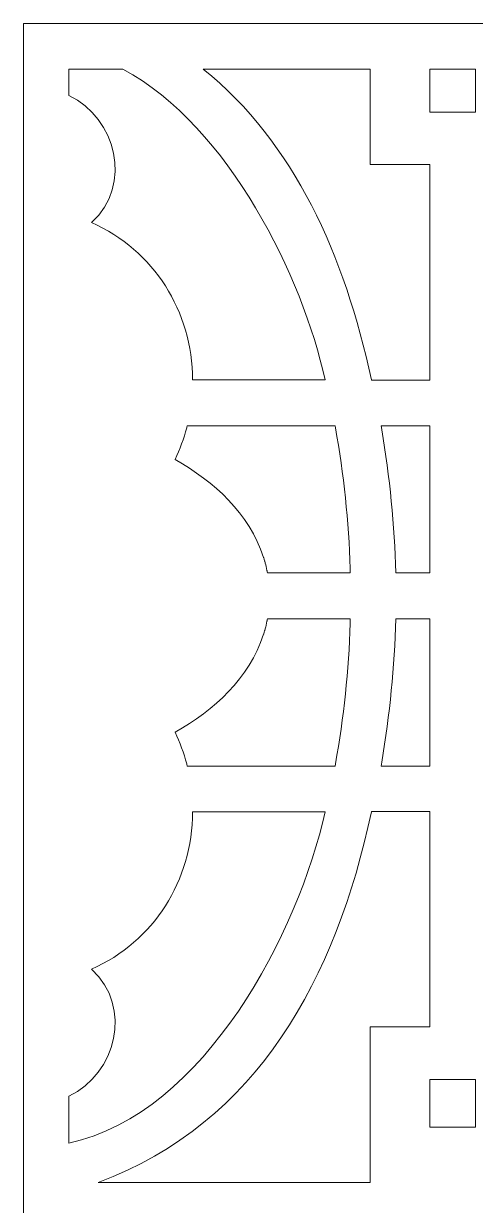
# Model space of a CAD drawing. Header units: centimetres. Extents: x -10 to 9.9, y -5 to 13.4.
# Drawn here: x 0.175 to 1.91, y 8.903 to 13.442 of the extents above; entities that cross this region are included whole.
import ezdxf

# ---------------------------------------------------------------- set-up
doc = ezdxf.new("R2010")
doc.units = ezdxf.units.CM
doc.header["$MEASUREMENT"] = 0
doc.layers.add('layer 1', color=7, linetype='Continuous')

msp = doc.modelspace()

# ---------------------------------------------------------------- linework, layer by layer
at = {"layer": 'layer 1', "color": 242, "lineweight": 9}
for points, knots in [([(0.17453, 13.44236), (0.17453, 13.44236), (0.34885, 13.44236), (0.34885, 13.44236), (0.34885, 13.44236), (0.34885, 13.44236), (9.75098, 13.44236), (9.75098, 13.44236), (9.75098, 13.44236), (9.75098, 13.44236), (9.9253, 13.44236), (9.9253, 13.44236), (9.9253, 13.44236), (9.9253, 13.44236), (9.9253, 13.26803), (9.9253, 13.26803), (9.9253, 13.26803), (9.9253, 13.26803), (9.9253, -4.82596), (9.9253, -4.82596), (9.9253, -4.82596), (9.9253, -4.82596), (9.9253, -5.00029), (9.9253, -5.00029), (9.9253, -5.00029), (9.9253, -5.00029), (9.75098, -5.00029), (9.75098, -5.00029), (9.75098, -5.00029), (9.75098, -5.00029), (0.34885, -5.00029), (0.34885, -5.00029), (0.34885, -5.00029), (0.34885, -5.00029), (0.17453, -5.00029), (0.17453, -5.00029), (0.17453, -5.00029), (0.17453, -5.00029), (0.17453, -4.82596), (0.17453, -4.82596), (0.17453, -4.82596), (0.17453, -4.82596), (0.17453, 13.26803), (0.17453, 13.26803), (0.17453, 13.26803), (0.17453, 13.26803), (0.17453, 13.44236), (0.17453, 13.44236)], [0, 0, 0, 0, 0.0769231, 0.0769231, 0.0769231, 0.0769231, 0.1538462, 0.1538462, 0.1538462, 0.1538462, 0.2307692, 0.2307692, 0.2307692, 0.2307692, 0.3076923, 0.3076923, 0.3076923, 0.3076923, 0.3846154, 0.3846154, 0.3846154, 0.3846154, 0.4615385, 0.4615385, 0.4615385, 0.4615385, 0.5384615, 0.5384615, 0.5384615, 0.5384615, 0.6153846, 0.6153846, 0.6153846, 0.6153846, 0.6923077, 0.6923077, 0.6923077, 0.6923077, 0.7692308, 0.7692308, 0.7692308, 0.7692308, 0.8461538, 0.8461538, 0.8461538, 0.8461538, 1, 1, 1, 1]), ([(0.34885, 13.26803), (0.34885, 13.26803), (0.34885, 13.16611), (0.34885, 13.16611), (0.34885, 13.16611), (0.52979, 13.07845), (0.59609, 12.82557), (0.43544, 12.67842), (0.43544, 12.67842), (0.43544, 12.67842), (0.43547, 12.67841), (0.43547, 12.67841), (0.43547, 12.67841), (0.67545, 12.57189), (0.82223, 12.33791), (0.82399, 12.07398), (0.82399, 12.07398), (0.82399, 12.07398), (1.33292, 12.07398), (1.33292, 12.07398), (1.33292, 12.07398), (1.24609, 12.46698), (0.9668, 13.04476), (0.55598, 13.26803), (0.55598, 13.26803), (0.55598, 13.26803), (0.34885, 13.26803), (0.34885, 13.26803)], [0, 0, 0, 0, 0.125, 0.125, 0.125, 0.125, 0.25, 0.25, 0.25, 0.25, 0.375, 0.375, 0.375, 0.375, 0.5, 0.5, 0.5, 0.5, 0.625, 0.625, 0.625, 0.625, 0.75, 0.75, 0.75, 0.75, 1, 1, 1, 1]), ([(1.5062, 13.26803), (1.5062, 13.26803), (0.86494, 13.26803), (0.86494, 13.26803), (0.86494, 13.26803), (1.2152, 12.9848), (1.40782, 12.55309), (1.51078, 12.07398), (1.51078, 12.07398), (1.51078, 12.07398), (1.51092, 12.07345), (1.51092, 12.07345), (1.51092, 12.07345), (1.51092, 12.07345), (1.51094, 12.07345), (1.51094, 12.07345), (1.51094, 12.07345), (1.51094, 12.07345), (1.51103, 12.07293), (1.51103, 12.07293), (1.51103, 12.07293), (1.51103, 12.07293), (1.51104, 12.07293), (1.51104, 12.07293), (1.51104, 12.07293), (1.51104, 12.07293), (1.51119, 12.07241), (1.51119, 12.07241), (1.51119, 12.07241), (1.51119, 12.07241), (1.5112, 12.07241), (1.5112, 12.07241), (1.5112, 12.07241), (1.5112, 12.07241), (1.73542, 12.07241), (1.73542, 12.07241), (1.73542, 12.07241), (1.73542, 12.07241), (1.73542, 12.90118), (1.73542, 12.90118), (1.73542, 12.90118), (1.73542, 12.90118), (1.51546, 12.90118), (1.51546, 12.90118), (1.51546, 12.90118), (1.51546, 12.90118), (1.5062, 12.90118), (1.5062, 12.90118), (1.5062, 12.90118), (1.5062, 12.90118), (1.5062, 13.26803), (1.5062, 13.26803)], [0, 0, 0, 0, 0.0714286, 0.0714286, 0.0714286, 0.0714286, 0.1428571, 0.1428571, 0.1428571, 0.1428571, 0.2142857, 0.2142857, 0.2142857, 0.2142857, 0.2857143, 0.2857143, 0.2857143, 0.2857143, 0.3571429, 0.3571429, 0.3571429, 0.3571429, 0.4285714, 0.4285714, 0.4285714, 0.4285714, 0.5, 0.5, 0.5, 0.5, 0.5714286, 0.5714286, 0.5714286, 0.5714286, 0.6428571, 0.6428571, 0.6428571, 0.6428571, 0.7142857, 0.7142857, 0.7142857, 0.7142857, 0.7857143, 0.7857143, 0.7857143, 0.7857143, 0.8571429, 0.8571429, 0.8571429, 0.8571429, 1, 1, 1, 1]), ([(1.91012, 13.26803), (1.91012, 13.26803), (1.73554, 13.26803), (1.73554, 13.26803), (1.73554, 13.26803), (1.73554, 13.26803), (1.73554, 13.10179), (1.73554, 13.10179), (1.73554, 13.10179), (1.73554, 13.10179), (1.91012, 13.10179), (1.91012, 13.10179), (1.91012, 13.10179), (1.91012, 13.10179), (1.91012, 13.26803), (1.91012, 13.26803)], [0, 0, 0, 0, 0.2, 0.2, 0.2, 0.2, 0.4, 0.4, 0.4, 0.4, 0.6, 0.6, 0.6, 0.6, 1, 1, 1, 1]), ([(0.75628, 11.76832), (0.90692, 11.68189), (1.04109, 11.5627), (1.09631, 11.39191), (1.09631, 11.39191), (1.09631, 11.39191), (1.09632, 11.39191), (1.09632, 11.39191), (1.09632, 11.39191), (1.09632, 11.39191), (1.09695, 11.38997), (1.09695, 11.38997), (1.09695, 11.38997), (1.09695, 11.38997), (1.09697, 11.38997), (1.09697, 11.38997), (1.09697, 11.38997), (1.09697, 11.38997), (1.09844, 11.38511), (1.09844, 11.38511), (1.09844, 11.38511), (1.09844, 11.38511), (1.09846, 11.38511), (1.09846, 11.38511), (1.09846, 11.38511), (1.09846, 11.38511), (1.09871, 11.38419), (1.09871, 11.38419), (1.09871, 11.38419), (1.09871, 11.38419), (1.09873, 11.38419), (1.09873, 11.38419), (1.09873, 11.38419), (1.09873, 11.38419), (1.09875, 11.38409), (1.09875, 11.38409), (1.09875, 11.38409), (1.09875, 11.38409), (1.09877, 11.38409), (1.09877, 11.38409), (1.09877, 11.38409), (1.09877, 11.38409), (1.10043, 11.3783), (1.10043, 11.3783), (1.10043, 11.3783), (1.10043, 11.3783), (1.10047, 11.3783), (1.10047, 11.3783), (1.10047, 11.3783), (1.10047, 11.3783), (1.10069, 11.37745), (1.10069, 11.37745), (1.10069, 11.37745), (1.10069, 11.37745), (1.10071, 11.37745), (1.10071, 11.37745), (1.10071, 11.37745), (1.10071, 11.37745), (1.10248, 11.37103), (1.10248, 11.37103), (1.10248, 11.37103), (1.10248, 11.37103), (1.1025, 11.37103), (1.1025, 11.37103), (1.1025, 11.37103), (1.1025, 11.37103), (1.10266, 11.37027), (1.10266, 11.37027), (1.10266, 11.37027), (1.10266, 11.37027), (1.10268, 11.37027), (1.10268, 11.37027), (1.10268, 11.37027), (1.10268, 11.37027), (1.1046, 11.36299), (1.1046, 11.36299), (1.1046, 11.36299), (1.1046, 11.36299), (1.10461, 11.36299), (1.10461, 11.36299), (1.10461, 11.36299), (1.10461, 11.36299), (1.10462, 11.36284), (1.10462, 11.36284), (1.10462, 11.36284), (1.10462, 11.36284), (1.10464, 11.36284), (1.10464, 11.36284), (1.10464, 11.36284), (1.10464, 11.36284), (1.1058, 11.35809), (1.1058, 11.35809), (1.1058, 11.35809), (1.1058, 11.35809), (1.10582, 11.35809), (1.10582, 11.35809), (1.10582, 11.35809), (1.10582, 11.35809), (1.10602, 11.35718), (1.10602, 11.35718), (1.10602, 11.35718), (1.10602, 11.35718), (1.10603, 11.35718), (1.10603, 11.35718), (1.10603, 11.35718), (1.10603, 11.35718), (1.10794, 11.34892), (1.10794, 11.34892), (1.10794, 11.34892), (1.10794, 11.34892), (1.10796, 11.34892), (1.10796, 11.34892), (1.10796, 11.34892), (1.10796, 11.34892), (1.10815, 11.34803), (1.10815, 11.34803), (1.10815, 11.34803), (1.10815, 11.34803), (1.10817, 11.34803), (1.10817, 11.34803), (1.10817, 11.34803), (1.10817, 11.34803), (1.1093, 11.34256), (1.1093, 11.34256), (1.1093, 11.34256), (1.1093, 11.34256), (1.10932, 11.34256), (1.10932, 11.34256), (1.10932, 11.34256), (1.10932, 11.34256), (1.10946, 11.34169), (1.10946, 11.34169), (1.10946, 11.34169), (1.10946, 11.34169), (1.10948, 11.34169), (1.10948, 11.34169), (1.10948, 11.34169), (1.10948, 11.34169), (1.10969, 11.34062), (1.10969, 11.34062), (1.10969, 11.34062), (1.10969, 11.34062), (1.10971, 11.34062), (1.10971, 11.34062), (1.10971, 11.34062), (1.10971, 11.34062), (1.11075, 11.33526), (1.11075, 11.33526), (1.11075, 11.33526), (1.11075, 11.33526), (1.11077, 11.33526), (1.11077, 11.33526), (1.11077, 11.33526), (1.11077, 11.33526), (1.11136, 11.33227), (1.11136, 11.33227), (1.11136, 11.33227), (1.11136, 11.33227), (1.11138, 11.33227), (1.11138, 11.33227), (1.11138, 11.33227), (1.11138, 11.33227), (1.11139, 11.33227), (1.11139, 11.33227), (1.11139, 11.33227), (1.11139, 11.33227), (1.42961, 11.33227), (1.42961, 11.33227), (1.42961, 11.33227), (1.42961, 11.33227), (1.42943, 11.33988), (1.42943, 11.33988), (1.42943, 11.33988), (1.42943, 11.33988), (1.42942, 11.33988), (1.42942, 11.33988), (1.42942, 11.33988), (1.42942, 11.33988), (1.42938, 11.33988), (1.42938, 11.33988), (1.42938, 11.33988), (1.42938, 11.33988), (1.42938, 11.3399), (1.42938, 11.3399), (1.42938, 11.3399), (1.42938, 11.3399), (1.42919, 11.34912), (1.42919, 11.34912), (1.42919, 11.34912), (1.42919, 11.34912), (1.42916, 11.34912), (1.42916, 11.34912), (1.42916, 11.34912), (1.42916, 11.34912), (1.42914, 11.34912), (1.42914, 11.34912), (1.42914, 11.34912), (1.42914, 11.34912), (1.42914, 11.34915), (1.42914, 11.34915), (1.42914, 11.34915), (1.424, 11.5307), (1.40423, 11.71188), (1.37267, 11.88961), (1.37267, 11.88961), (1.37267, 11.88961), (1.37265, 11.88961), (1.37265, 11.88961), (1.37265, 11.88961), (1.37265, 11.88961), (1.37264, 11.88961), (1.37264, 11.88961), (1.37264, 11.88961), (1.37264, 11.88961), (1.3726, 11.88961), (1.3726, 11.88961), (1.3726, 11.88961), (1.3726, 11.88961), (1.37113, 11.89808), (1.37113, 11.89808), (1.37113, 11.89808), (1.37113, 11.89808), (1.37111, 11.89808), (1.37111, 11.89808), (1.37111, 11.89808), (1.37111, 11.89808), (1.3711, 11.89808), (1.3711, 11.89808), (1.3711, 11.89808), (1.3711, 11.89808), (1.37109, 11.89808), (1.37109, 11.89808), (1.37109, 11.89808), (1.37109, 11.89808), (0.8032, 11.89808), (0.8032, 11.89808), (0.8032, 11.89808), (0.8032, 11.89808), (0.80319, 11.89808), (0.80319, 11.89808), (0.80319, 11.89808), (0.80319, 11.89808), (0.80262, 11.89594), (0.80262, 11.89594), (0.80262, 11.89594), (0.80262, 11.89594), (0.8026, 11.89594), (0.8026, 11.89594), (0.8026, 11.89594), (0.8026, 11.89594), (0.8021, 11.8938), (0.8021, 11.8938), (0.8021, 11.8938), (0.8021, 11.8938), (0.80208, 11.8938), (0.80208, 11.8938), (0.80208, 11.8938), (0.80208, 11.8938), (0.80152, 11.89167), (0.80152, 11.89167), (0.80152, 11.89167), (0.80152, 11.89167), (0.80151, 11.89167), (0.80151, 11.89167), (0.80151, 11.89167), (0.80151, 11.89167), (0.801, 11.88958), (0.801, 11.88958), (0.801, 11.88958), (0.801, 11.88958), (0.80099, 11.88958), (0.80099, 11.88958), (0.80099, 11.88958), (0.79017, 11.84802), (0.77492, 11.80713), (0.75628, 11.76832)], [0, 0, 0, 0, 0.0142857, 0.0142857, 0.0142857, 0.0142857, 0.0285714, 0.0285714, 0.0285714, 0.0285714, 0.0428571, 0.0428571, 0.0428571, 0.0428571, 0.0571429, 0.0571429, 0.0571429, 0.0571429, 0.0714286, 0.0714286, 0.0714286, 0.0714286, 0.0857143, 0.0857143, 0.0857143, 0.0857143, 0.1, 0.1, 0.1, 0.1, 0.1142857, 0.1142857, 0.1142857, 0.1142857, 0.1285714, 0.1285714, 0.1285714, 0.1285714, 0.1428571, 0.1428571, 0.1428571, 0.1428571, 0.1571429, 0.1571429, 0.1571429, 0.1571429, 0.1714286, 0.1714286, 0.1714286, 0.1714286, 0.1857143, 0.1857143, 0.1857143, 0.1857143, 0.2, 0.2, 0.2, 0.2, 0.2142857, 0.2142857, 0.2142857, 0.2142857, 0.2285714, 0.2285714, 0.2285714, 0.2285714, 0.2428571, 0.2428571, 0.2428571, 0.2428571, 0.2571429, 0.2571429, 0.2571429, 0.2571429, 0.2714286, 0.2714286, 0.2714286, 0.2714286, 0.2857143, 0.2857143, 0.2857143, 0.2857143, 0.3, 0.3, 0.3, 0.3, 0.3142857, 0.3142857, 0.3142857, 0.3142857, 0.3285714, 0.3285714, 0.3285714, 0.3285714, 0.3428571, 0.3428571, 0.3428571, 0.3428571, 0.3571429, 0.3571429, 0.3571429, 0.3571429, 0.3714286, 0.3714286, 0.3714286, 0.3714286, 0.3857143, 0.3857143, 0.3857143, 0.3857143, 0.4, 0.4, 0.4, 0.4, 0.4142857, 0.4142857, 0.4142857, 0.4142857, 0.4285714, 0.4285714, 0.4285714, 0.4285714, 0.4428571, 0.4428571, 0.4428571, 0.4428571, 0.4571429, 0.4571429, 0.4571429, 0.4571429, 0.4714286, 0.4714286, 0.4714286, 0.4714286, 0.4857143, 0.4857143, 0.4857143, 0.4857143, 0.5, 0.5, 0.5, 0.5, 0.5142857, 0.5142857, 0.5142857, 0.5142857, 0.5285714, 0.5285714, 0.5285714, 0.5285714, 0.5428571, 0.5428571, 0.5428571, 0.5428571, 0.5571429, 0.5571429, 0.5571429, 0.5571429, 0.5714286, 0.5714286, 0.5714286, 0.5714286, 0.5857143, 0.5857143, 0.5857143, 0.5857143, 0.6, 0.6, 0.6, 0.6, 0.6142857, 0.6142857, 0.6142857, 0.6142857, 0.6285714, 0.6285714, 0.6285714, 0.6285714, 0.6428571, 0.6428571, 0.6428571, 0.6428571, 0.6571429, 0.6571429, 0.6571429, 0.6571429, 0.6714286, 0.6714286, 0.6714286, 0.6714286, 0.6857143, 0.6857143, 0.6857143, 0.6857143, 0.7, 0.7, 0.7, 0.7, 0.7142857, 0.7142857, 0.7142857, 0.7142857, 0.7285714, 0.7285714, 0.7285714, 0.7285714, 0.7428571, 0.7428571, 0.7428571, 0.7428571, 0.7571429, 0.7571429, 0.7571429, 0.7571429, 0.7714286, 0.7714286, 0.7714286, 0.7714286, 0.7857143, 0.7857143, 0.7857143, 0.7857143, 0.8, 0.8, 0.8, 0.8, 0.8142857, 0.8142857, 0.8142857, 0.8142857, 0.8285714, 0.8285714, 0.8285714, 0.8285714, 0.8428571, 0.8428571, 0.8428571, 0.8428571, 0.8571429, 0.8571429, 0.8571429, 0.8571429, 0.8714286, 0.8714286, 0.8714286, 0.8714286, 0.8857143, 0.8857143, 0.8857143, 0.8857143, 0.9, 0.9, 0.9, 0.9, 0.9142857, 0.9142857, 0.9142857, 0.9142857, 0.9285714, 0.9285714, 0.9285714, 0.9285714, 0.9428571, 0.9428571, 0.9428571, 0.9428571, 0.9571429, 0.9571429, 0.9571429, 0.9571429, 0.9714286, 0.9714286, 0.9714286, 0.9714286, 1, 1, 1, 1]), ([(1.60448, 11.33227), (1.60448, 11.33227), (1.6045, 11.33227), (1.6045, 11.33227), (1.6045, 11.33227), (1.6045, 11.33227), (1.73542, 11.33227), (1.73542, 11.33227), (1.73542, 11.33227), (1.73542, 11.33227), (1.73542, 11.3479), (1.73542, 11.3479), (1.73542, 11.3479), (1.73542, 11.3479), (1.73542, 11.3738), (1.73542, 11.3738), (1.73542, 11.3738), (1.73542, 11.3738), (1.73542, 11.39968), (1.73542, 11.39968), (1.73542, 11.39968), (1.73542, 11.39968), (1.73542, 11.42558), (1.73542, 11.42558), (1.73542, 11.42558), (1.73542, 11.42558), (1.73542, 11.45146), (1.73542, 11.45146), (1.73542, 11.45146), (1.73542, 11.45146), (1.73542, 11.47736), (1.73542, 11.47736), (1.73542, 11.47736), (1.73542, 11.47736), (1.73542, 11.50323), (1.73542, 11.50323), (1.73542, 11.50323), (1.73542, 11.50323), (1.73542, 11.52912), (1.73542, 11.52912), (1.73542, 11.52912), (1.73542, 11.52912), (1.73542, 11.55501), (1.73542, 11.55501), (1.73542, 11.55501), (1.73542, 11.55501), (1.73542, 11.5809), (1.73542, 11.5809), (1.73542, 11.5809), (1.73542, 11.5809), (1.73542, 11.60679), (1.73542, 11.60679), (1.73542, 11.60679), (1.73542, 11.60679), (1.73542, 11.63267), (1.73542, 11.63267), (1.73542, 11.63267), (1.73542, 11.63267), (1.73542, 11.65856), (1.73542, 11.65856), (1.73542, 11.65856), (1.73542, 11.65856), (1.73542, 11.68445), (1.73542, 11.68445), (1.73542, 11.68445), (1.73542, 11.68445), (1.73542, 11.71032), (1.73542, 11.71032), (1.73542, 11.71032), (1.73542, 11.71032), (1.73542, 11.73623), (1.73542, 11.73623), (1.73542, 11.73623), (1.73542, 11.73623), (1.73542, 11.7621), (1.73542, 11.7621), (1.73542, 11.7621), (1.73542, 11.7621), (1.73542, 11.788), (1.73542, 11.788), (1.73542, 11.788), (1.73542, 11.788), (1.73542, 11.81388), (1.73542, 11.81388), (1.73542, 11.81388), (1.73542, 11.81388), (1.73542, 11.83976), (1.73542, 11.83976), (1.73542, 11.83976), (1.73542, 11.83976), (1.73542, 11.86566), (1.73542, 11.86566), (1.73542, 11.86566), (1.73542, 11.86566), (1.73542, 11.89154), (1.73542, 11.89154), (1.73542, 11.89154), (1.73542, 11.89154), (1.73542, 11.89808), (1.73542, 11.89808), (1.73542, 11.89808), (1.73542, 11.89808), (1.54793, 11.89808), (1.54793, 11.89808), (1.54793, 11.89808), (1.54793, 11.89808), (1.5491, 11.89118), (1.5491, 11.89118), (1.5491, 11.89118), (1.5491, 11.89118), (1.54912, 11.89118), (1.54912, 11.89118), (1.54912, 11.89118), (1.54912, 11.89118), (1.54914, 11.89118), (1.54914, 11.89118), (1.54914, 11.89118), (1.54914, 11.89118), (1.54915, 11.89118), (1.54915, 11.89118), (1.54915, 11.89118), (1.54915, 11.89118), (1.55061, 11.88268), (1.55061, 11.88268), (1.55061, 11.88268), (1.55061, 11.88268), (1.55063, 11.88268), (1.55063, 11.88268), (1.55063, 11.88268), (1.55063, 11.88268), (1.55064, 11.88268), (1.55064, 11.88268), (1.55064, 11.88268), (1.55064, 11.88268), (1.55068, 11.88268), (1.55068, 11.88268), (1.55068, 11.88268), (1.58085, 11.70083), (1.59994, 11.51644), (1.60448, 11.33227)], [0, 0, 0, 0, 0.0277778, 0.0277778, 0.0277778, 0.0277778, 0.0555556, 0.0555556, 0.0555556, 0.0555556, 0.0833333, 0.0833333, 0.0833333, 0.0833333, 0.1111111, 0.1111111, 0.1111111, 0.1111111, 0.1388889, 0.1388889, 0.1388889, 0.1388889, 0.1666667, 0.1666667, 0.1666667, 0.1666667, 0.1944444, 0.1944444, 0.1944444, 0.1944444, 0.2222222, 0.2222222, 0.2222222, 0.2222222, 0.25, 0.25, 0.25, 0.25, 0.2777778, 0.2777778, 0.2777778, 0.2777778, 0.3055556, 0.3055556, 0.3055556, 0.3055556, 0.3333333, 0.3333333, 0.3333333, 0.3333333, 0.3611111, 0.3611111, 0.3611111, 0.3611111, 0.3888889, 0.3888889, 0.3888889, 0.3888889, 0.4166667, 0.4166667, 0.4166667, 0.4166667, 0.4444444, 0.4444444, 0.4444444, 0.4444444, 0.4722222, 0.4722222, 0.4722222, 0.4722222, 0.5, 0.5, 0.5, 0.5, 0.5277778, 0.5277778, 0.5277778, 0.5277778, 0.5555556, 0.5555556, 0.5555556, 0.5555556, 0.5833333, 0.5833333, 0.5833333, 0.5833333, 0.6111111, 0.6111111, 0.6111111, 0.6111111, 0.6388889, 0.6388889, 0.6388889, 0.6388889, 0.6666667, 0.6666667, 0.6666667, 0.6666667, 0.6944444, 0.6944444, 0.6944444, 0.6944444, 0.7222222, 0.7222222, 0.7222222, 0.7222222, 0.75, 0.75, 0.75, 0.75, 0.7777778, 0.7777778, 0.7777778, 0.7777778, 0.8055556, 0.8055556, 0.8055556, 0.8055556, 0.8333333, 0.8333333, 0.8333333, 0.8333333, 0.8611111, 0.8611111, 0.8611111, 0.8611111, 0.8888889, 0.8888889, 0.8888889, 0.8888889, 0.9166667, 0.9166667, 0.9166667, 0.9166667, 0.9444444, 0.9444444, 0.9444444, 0.9444444, 1, 1, 1, 1]), ([(0.75628, 10.7203), (0.90692, 10.80673), (1.04109, 10.92592), (1.09631, 11.09671), (1.09631, 11.09671), (1.09631, 11.09671), (1.09632, 11.09671), (1.09632, 11.09671), (1.09632, 11.09671), (1.09632, 11.09671), (1.09695, 11.09865), (1.09695, 11.09865), (1.09695, 11.09865), (1.09695, 11.09865), (1.09697, 11.09865), (1.09697, 11.09865), (1.09697, 11.09865), (1.09697, 11.09865), (1.09844, 11.1035), (1.09844, 11.1035), (1.09844, 11.1035), (1.09844, 11.1035), (1.09846, 11.1035), (1.09846, 11.1035), (1.09846, 11.1035), (1.09846, 11.1035), (1.09871, 11.10443), (1.09871, 11.10443), (1.09871, 11.10443), (1.09871, 11.10443), (1.09873, 11.10443), (1.09873, 11.10443), (1.09873, 11.10443), (1.09873, 11.10443), (1.09875, 11.10452), (1.09875, 11.10452), (1.09875, 11.10452), (1.09875, 11.10452), (1.09877, 11.10452), (1.09877, 11.10452), (1.09877, 11.10452), (1.09877, 11.10452), (1.10043, 11.11031), (1.10043, 11.11031), (1.10043, 11.11031), (1.10043, 11.11031), (1.10047, 11.11031), (1.10047, 11.11031), (1.10047, 11.11031), (1.10047, 11.11031), (1.10069, 11.11116), (1.10069, 11.11116), (1.10069, 11.11116), (1.10069, 11.11116), (1.10071, 11.11116), (1.10071, 11.11116), (1.10071, 11.11116), (1.10071, 11.11116), (1.10248, 11.11758), (1.10248, 11.11758), (1.10248, 11.11758), (1.10248, 11.11758), (1.1025, 11.11758), (1.1025, 11.11758), (1.1025, 11.11758), (1.1025, 11.11758), (1.10266, 11.11835), (1.10266, 11.11835), (1.10266, 11.11835), (1.10266, 11.11835), (1.10268, 11.11835), (1.10268, 11.11835), (1.10268, 11.11835), (1.10268, 11.11835), (1.1046, 11.12563), (1.1046, 11.12563), (1.1046, 11.12563), (1.1046, 11.12563), (1.10461, 11.12563), (1.10461, 11.12563), (1.10461, 11.12563), (1.10461, 11.12563), (1.10462, 11.12578), (1.10462, 11.12578), (1.10462, 11.12578), (1.10462, 11.12578), (1.10464, 11.12578), (1.10464, 11.12578), (1.10464, 11.12578), (1.10464, 11.12578), (1.1058, 11.13053), (1.1058, 11.13053), (1.1058, 11.13053), (1.1058, 11.13053), (1.10582, 11.13053), (1.10582, 11.13053), (1.10582, 11.13053), (1.10582, 11.13053), (1.10602, 11.13144), (1.10602, 11.13144), (1.10602, 11.13144), (1.10602, 11.13144), (1.10603, 11.13144), (1.10603, 11.13144), (1.10603, 11.13144), (1.10603, 11.13144), (1.10794, 11.1397), (1.10794, 11.1397), (1.10794, 11.1397), (1.10794, 11.1397), (1.10796, 11.1397), (1.10796, 11.1397), (1.10796, 11.1397), (1.10796, 11.1397), (1.10815, 11.14058), (1.10815, 11.14058), (1.10815, 11.14058), (1.10815, 11.14058), (1.10817, 11.14058), (1.10817, 11.14058), (1.10817, 11.14058), (1.10817, 11.14058), (1.1093, 11.14605), (1.1093, 11.14605), (1.1093, 11.14605), (1.1093, 11.14605), (1.10932, 11.14605), (1.10932, 11.14605), (1.10932, 11.14605), (1.10932, 11.14605), (1.10946, 11.14693), (1.10946, 11.14693), (1.10946, 11.14693), (1.10946, 11.14693), (1.10948, 11.14693), (1.10948, 11.14693), (1.10948, 11.14693), (1.10948, 11.14693), (1.10969, 11.148), (1.10969, 11.148), (1.10969, 11.148), (1.10969, 11.148), (1.10971, 11.148), (1.10971, 11.148), (1.10971, 11.148), (1.10971, 11.148), (1.11075, 11.15337), (1.11075, 11.15337), (1.11075, 11.15337), (1.11075, 11.15337), (1.11077, 11.15337), (1.11077, 11.15337), (1.11077, 11.15337), (1.11077, 11.15337), (1.11136, 11.15635), (1.11136, 11.15635), (1.11136, 11.15635), (1.11136, 11.15635), (1.11138, 11.15635), (1.11138, 11.15635), (1.11138, 11.15635), (1.11138, 11.15635), (1.11139, 11.15635), (1.11139, 11.15635), (1.11139, 11.15635), (1.11139, 11.15635), (1.42961, 11.15635), (1.42961, 11.15635), (1.42961, 11.15635), (1.42961, 11.15635), (1.42943, 11.14874), (1.42943, 11.14874), (1.42943, 11.14874), (1.42943, 11.14874), (1.42942, 11.14874), (1.42942, 11.14874), (1.42942, 11.14874), (1.42942, 11.14874), (1.42938, 11.14874), (1.42938, 11.14874), (1.42938, 11.14874), (1.42938, 11.14874), (1.42938, 11.14871), (1.42938, 11.14871), (1.42938, 11.14871), (1.42938, 11.14871), (1.42919, 11.1395), (1.42919, 11.1395), (1.42919, 11.1395), (1.42919, 11.1395), (1.42916, 11.1395), (1.42916, 11.1395), (1.42916, 11.1395), (1.42916, 11.1395), (1.42914, 11.1395), (1.42914, 11.1395), (1.42914, 11.1395), (1.42914, 11.1395), (1.42914, 11.13947), (1.42914, 11.13947), (1.42914, 11.13947), (1.424, 10.95792), (1.40423, 10.77674), (1.37267, 10.599), (1.37267, 10.599), (1.37267, 10.599), (1.37265, 10.599), (1.37265, 10.599), (1.37265, 10.599), (1.37265, 10.599), (1.37264, 10.599), (1.37264, 10.599), (1.37264, 10.599), (1.37264, 10.599), (1.3726, 10.599), (1.3726, 10.599), (1.3726, 10.599), (1.3726, 10.599), (1.37113, 10.59054), (1.37113, 10.59054), (1.37113, 10.59054), (1.37113, 10.59054), (1.37111, 10.59054), (1.37111, 10.59054), (1.37111, 10.59054), (1.37111, 10.59054), (1.3711, 10.59054), (1.3711, 10.59054), (1.3711, 10.59054), (1.3711, 10.59054), (1.37109, 10.59054), (1.37109, 10.59054), (1.37109, 10.59054), (1.37109, 10.59054), (0.8032, 10.59054), (0.8032, 10.59054), (0.8032, 10.59054), (0.8032, 10.59054), (0.80319, 10.59054), (0.80319, 10.59054), (0.80319, 10.59054), (0.80319, 10.59054), (0.80262, 10.59267), (0.80262, 10.59267), (0.80262, 10.59267), (0.80262, 10.59267), (0.8026, 10.59267), (0.8026, 10.59267), (0.8026, 10.59267), (0.8026, 10.59267), (0.8021, 10.59482), (0.8021, 10.59482), (0.8021, 10.59482), (0.8021, 10.59482), (0.80208, 10.59482), (0.80208, 10.59482), (0.80208, 10.59482), (0.80208, 10.59482), (0.80152, 10.59695), (0.80152, 10.59695), (0.80152, 10.59695), (0.80152, 10.59695), (0.80151, 10.59695), (0.80151, 10.59695), (0.80151, 10.59695), (0.80151, 10.59695), (0.801, 10.59904), (0.801, 10.59904), (0.801, 10.59904), (0.801, 10.59904), (0.80099, 10.59904), (0.80099, 10.59904), (0.80099, 10.59904), (0.79017, 10.6406), (0.77492, 10.68149), (0.75628, 10.7203)], [0, 0, 0, 0, 0.0142857, 0.0142857, 0.0142857, 0.0142857, 0.0285714, 0.0285714, 0.0285714, 0.0285714, 0.0428571, 0.0428571, 0.0428571, 0.0428571, 0.0571429, 0.0571429, 0.0571429, 0.0571429, 0.0714286, 0.0714286, 0.0714286, 0.0714286, 0.0857143, 0.0857143, 0.0857143, 0.0857143, 0.1, 0.1, 0.1, 0.1, 0.1142857, 0.1142857, 0.1142857, 0.1142857, 0.1285714, 0.1285714, 0.1285714, 0.1285714, 0.1428571, 0.1428571, 0.1428571, 0.1428571, 0.1571429, 0.1571429, 0.1571429, 0.1571429, 0.1714286, 0.1714286, 0.1714286, 0.1714286, 0.1857143, 0.1857143, 0.1857143, 0.1857143, 0.2, 0.2, 0.2, 0.2, 0.2142857, 0.2142857, 0.2142857, 0.2142857, 0.2285714, 0.2285714, 0.2285714, 0.2285714, 0.2428571, 0.2428571, 0.2428571, 0.2428571, 0.2571429, 0.2571429, 0.2571429, 0.2571429, 0.2714286, 0.2714286, 0.2714286, 0.2714286, 0.2857143, 0.2857143, 0.2857143, 0.2857143, 0.3, 0.3, 0.3, 0.3, 0.3142857, 0.3142857, 0.3142857, 0.3142857, 0.3285714, 0.3285714, 0.3285714, 0.3285714, 0.3428571, 0.3428571, 0.3428571, 0.3428571, 0.3571429, 0.3571429, 0.3571429, 0.3571429, 0.3714286, 0.3714286, 0.3714286, 0.3714286, 0.3857143, 0.3857143, 0.3857143, 0.3857143, 0.4, 0.4, 0.4, 0.4, 0.4142857, 0.4142857, 0.4142857, 0.4142857, 0.4285714, 0.4285714, 0.4285714, 0.4285714, 0.4428571, 0.4428571, 0.4428571, 0.4428571, 0.4571429, 0.4571429, 0.4571429, 0.4571429, 0.4714286, 0.4714286, 0.4714286, 0.4714286, 0.4857143, 0.4857143, 0.4857143, 0.4857143, 0.5, 0.5, 0.5, 0.5, 0.5142857, 0.5142857, 0.5142857, 0.5142857, 0.5285714, 0.5285714, 0.5285714, 0.5285714, 0.5428571, 0.5428571, 0.5428571, 0.5428571, 0.5571429, 0.5571429, 0.5571429, 0.5571429, 0.5714286, 0.5714286, 0.5714286, 0.5714286, 0.5857143, 0.5857143, 0.5857143, 0.5857143, 0.6, 0.6, 0.6, 0.6, 0.6142857, 0.6142857, 0.6142857, 0.6142857, 0.6285714, 0.6285714, 0.6285714, 0.6285714, 0.6428571, 0.6428571, 0.6428571, 0.6428571, 0.6571429, 0.6571429, 0.6571429, 0.6571429, 0.6714286, 0.6714286, 0.6714286, 0.6714286, 0.6857143, 0.6857143, 0.6857143, 0.6857143, 0.7, 0.7, 0.7, 0.7, 0.7142857, 0.7142857, 0.7142857, 0.7142857, 0.7285714, 0.7285714, 0.7285714, 0.7285714, 0.7428571, 0.7428571, 0.7428571, 0.7428571, 0.7571429, 0.7571429, 0.7571429, 0.7571429, 0.7714286, 0.7714286, 0.7714286, 0.7714286, 0.7857143, 0.7857143, 0.7857143, 0.7857143, 0.8, 0.8, 0.8, 0.8, 0.8142857, 0.8142857, 0.8142857, 0.8142857, 0.8285714, 0.8285714, 0.8285714, 0.8285714, 0.8428571, 0.8428571, 0.8428571, 0.8428571, 0.8571429, 0.8571429, 0.8571429, 0.8571429, 0.8714286, 0.8714286, 0.8714286, 0.8714286, 0.8857143, 0.8857143, 0.8857143, 0.8857143, 0.9, 0.9, 0.9, 0.9, 0.9142857, 0.9142857, 0.9142857, 0.9142857, 0.9285714, 0.9285714, 0.9285714, 0.9285714, 0.9428571, 0.9428571, 0.9428571, 0.9428571, 0.9571429, 0.9571429, 0.9571429, 0.9571429, 0.9714286, 0.9714286, 0.9714286, 0.9714286, 1, 1, 1, 1]), ([(1.60448, 11.15635), (1.60448, 11.15635), (1.6045, 11.15635), (1.6045, 11.15635), (1.6045, 11.15635), (1.6045, 11.15635), (1.73542, 11.15635), (1.73542, 11.15635), (1.73542, 11.15635), (1.73542, 11.15635), (1.73542, 11.14076), (1.73542, 11.14076), (1.73542, 11.14076), (1.73542, 11.14076), (1.73542, 11.11487), (1.73542, 11.11487), (1.73542, 11.11487), (1.73542, 11.11487), (1.73542, 11.08898), (1.73542, 11.08898), (1.73542, 11.08898), (1.73542, 11.08898), (1.73542, 11.06311), (1.73542, 11.06311), (1.73542, 11.06311), (1.73542, 11.06311), (1.73542, 11.03721), (1.73542, 11.03721), (1.73542, 11.03721), (1.73542, 11.03721), (1.73542, 11.01133), (1.73542, 11.01133), (1.73542, 11.01133), (1.73542, 11.01133), (1.73542, 10.98543), (1.73542, 10.98543), (1.73542, 10.98543), (1.73542, 10.98543), (1.73542, 10.95955), (1.73542, 10.95955), (1.73542, 10.95955), (1.73542, 10.95955), (1.73542, 10.93365), (1.73542, 10.93365), (1.73542, 10.93365), (1.73542, 10.93365), (1.73542, 10.90778), (1.73542, 10.90778), (1.73542, 10.90778), (1.73542, 10.90778), (1.73542, 10.88189), (1.73542, 10.88189), (1.73542, 10.88189), (1.73542, 10.88189), (1.73542, 10.856), (1.73542, 10.856), (1.73542, 10.856), (1.73542, 10.856), (1.73542, 10.83011), (1.73542, 10.83011), (1.73542, 10.83011), (1.73542, 10.83011), (1.73542, 10.80422), (1.73542, 10.80422), (1.73542, 10.80422), (1.73542, 10.80422), (1.73542, 10.77834), (1.73542, 10.77834), (1.73542, 10.77834), (1.73542, 10.77834), (1.73542, 10.75246), (1.73542, 10.75246), (1.73542, 10.75246), (1.73542, 10.75246), (1.73542, 10.72656), (1.73542, 10.72656), (1.73542, 10.72656), (1.73542, 10.72656), (1.73542, 10.70069), (1.73542, 10.70069), (1.73542, 10.70069), (1.73542, 10.70069), (1.73542, 10.67478), (1.73542, 10.67478), (1.73542, 10.67478), (1.73542, 10.67478), (1.73542, 10.64891), (1.73542, 10.64891), (1.73542, 10.64891), (1.73542, 10.64891), (1.73542, 10.62301), (1.73542, 10.62301), (1.73542, 10.62301), (1.73542, 10.62301), (1.73542, 10.59713), (1.73542, 10.59713), (1.73542, 10.59713), (1.73542, 10.59713), (1.73542, 10.59054), (1.73542, 10.59054), (1.73542, 10.59054), (1.73542, 10.59054), (1.54793, 10.59054), (1.54793, 10.59054), (1.54793, 10.59054), (1.54793, 10.59054), (1.5491, 10.59744), (1.5491, 10.59744), (1.5491, 10.59744), (1.5491, 10.59744), (1.54912, 10.59744), (1.54912, 10.59744), (1.54912, 10.59744), (1.54912, 10.59744), (1.54914, 10.59744), (1.54914, 10.59744), (1.54914, 10.59744), (1.54914, 10.59744), (1.54915, 10.59744), (1.54915, 10.59744), (1.54915, 10.59744), (1.54915, 10.59744), (1.55061, 10.60593), (1.55061, 10.60593), (1.55061, 10.60593), (1.55061, 10.60593), (1.55063, 10.60593), (1.55063, 10.60593), (1.55063, 10.60593), (1.55063, 10.60593), (1.55064, 10.60593), (1.55064, 10.60593), (1.55064, 10.60593), (1.55064, 10.60593), (1.55068, 10.60593), (1.55068, 10.60593), (1.55068, 10.60593), (1.58085, 10.78779), (1.59994, 10.97217), (1.60448, 11.15635)], [0, 0, 0, 0, 0.0277778, 0.0277778, 0.0277778, 0.0277778, 0.0555556, 0.0555556, 0.0555556, 0.0555556, 0.0833333, 0.0833333, 0.0833333, 0.0833333, 0.1111111, 0.1111111, 0.1111111, 0.1111111, 0.1388889, 0.1388889, 0.1388889, 0.1388889, 0.1666667, 0.1666667, 0.1666667, 0.1666667, 0.1944444, 0.1944444, 0.1944444, 0.1944444, 0.2222222, 0.2222222, 0.2222222, 0.2222222, 0.25, 0.25, 0.25, 0.25, 0.2777778, 0.2777778, 0.2777778, 0.2777778, 0.3055556, 0.3055556, 0.3055556, 0.3055556, 0.3333333, 0.3333333, 0.3333333, 0.3333333, 0.3611111, 0.3611111, 0.3611111, 0.3611111, 0.3888889, 0.3888889, 0.3888889, 0.3888889, 0.4166667, 0.4166667, 0.4166667, 0.4166667, 0.4444444, 0.4444444, 0.4444444, 0.4444444, 0.4722222, 0.4722222, 0.4722222, 0.4722222, 0.5, 0.5, 0.5, 0.5, 0.5277778, 0.5277778, 0.5277778, 0.5277778, 0.5555556, 0.5555556, 0.5555556, 0.5555556, 0.5833333, 0.5833333, 0.5833333, 0.5833333, 0.6111111, 0.6111111, 0.6111111, 0.6111111, 0.6388889, 0.6388889, 0.6388889, 0.6388889, 0.6666667, 0.6666667, 0.6666667, 0.6666667, 0.6944444, 0.6944444, 0.6944444, 0.6944444, 0.7222222, 0.7222222, 0.7222222, 0.7222222, 0.75, 0.75, 0.75, 0.75, 0.7777778, 0.7777778, 0.7777778, 0.7777778, 0.8055556, 0.8055556, 0.8055556, 0.8055556, 0.8333333, 0.8333333, 0.8333333, 0.8333333, 0.8611111, 0.8611111, 0.8611111, 0.8611111, 0.8888889, 0.8888889, 0.8888889, 0.8888889, 0.9166667, 0.9166667, 0.9166667, 0.9166667, 0.9444444, 0.9444444, 0.9444444, 0.9444444, 1, 1, 1, 1]), ([(0.34885, 9.32254), (0.34885, 9.32254), (0.34885, 9.14277), (0.34885, 9.14277), (0.34885, 9.14277), (0.87251, 9.25404), (1.23219, 9.95871), (1.33292, 10.41464), (1.33292, 10.41464), (1.33292, 10.41464), (0.82399, 10.41464), (0.82399, 10.41464), (0.82399, 10.41464), (0.82223, 10.1507), (0.67545, 9.91673), (0.43547, 9.81021), (0.43547, 9.81021), (0.43547, 9.81021), (0.43544, 9.8102), (0.43544, 9.8102), (0.43544, 9.8102), (0.59609, 9.66305), (0.52979, 9.41021), (0.34885, 9.32254)], [0, 0, 0, 0, 0.1428571, 0.1428571, 0.1428571, 0.1428571, 0.2857143, 0.2857143, 0.2857143, 0.2857143, 0.4285714, 0.4285714, 0.4285714, 0.4285714, 0.5714286, 0.5714286, 0.5714286, 0.5714286, 0.7142857, 0.7142857, 0.7142857, 0.7142857, 1, 1, 1, 1]), ([(1.73542, 9.58904), (1.73542, 9.58904), (1.73039, 9.58904), (1.73039, 9.58904), (1.73039, 9.58904), (1.73039, 9.58904), (1.72989, 9.58904), (1.72989, 9.58904), (1.72989, 9.58904), (1.72989, 9.58904), (1.72065, 9.58904), (1.72065, 9.58904), (1.72065, 9.58904), (1.72065, 9.58904), (1.72009, 9.58904), (1.72009, 9.58904), (1.72009, 9.58904), (1.72009, 9.58904), (1.71088, 9.58904), (1.71088, 9.58904), (1.71088, 9.58904), (1.71088, 9.58904), (1.71037, 9.58904), (1.71037, 9.58904), (1.71037, 9.58904), (1.71037, 9.58904), (1.70115, 9.58904), (1.70115, 9.58904), (1.70115, 9.58904), (1.70115, 9.58904), (1.70059, 9.58904), (1.70059, 9.58904), (1.70059, 9.58904), (1.70059, 9.58904), (1.69137, 9.58904), (1.69137, 9.58904), (1.69137, 9.58904), (1.69137, 9.58904), (1.69086, 9.58904), (1.69086, 9.58904), (1.69086, 9.58904), (1.69086, 9.58904), (1.68163, 9.58904), (1.68163, 9.58904), (1.68163, 9.58904), (1.68163, 9.58904), (1.68113, 9.58904), (1.68113, 9.58904), (1.68113, 9.58904), (1.68113, 9.58904), (1.6719, 9.58904), (1.6719, 9.58904), (1.6719, 9.58904), (1.6719, 9.58904), (1.6714, 9.58904), (1.6714, 9.58904), (1.6714, 9.58904), (1.6714, 9.58904), (1.66218, 9.58904), (1.66218, 9.58904), (1.66218, 9.58904), (1.66218, 9.58904), (1.66163, 9.58904), (1.66163, 9.58904), (1.66163, 9.58904), (1.66163, 9.58904), (1.6524, 9.58904), (1.6524, 9.58904), (1.6524, 9.58904), (1.6524, 9.58904), (1.6519, 9.58904), (1.6519, 9.58904), (1.6519, 9.58904), (1.6519, 9.58904), (1.64268, 9.58904), (1.64268, 9.58904), (1.64268, 9.58904), (1.64268, 9.58904), (1.64212, 9.58904), (1.64212, 9.58904), (1.64212, 9.58904), (1.64212, 9.58904), (1.6329, 9.58904), (1.6329, 9.58904), (1.6329, 9.58904), (1.6329, 9.58904), (1.6324, 9.58904), (1.6324, 9.58904), (1.6324, 9.58904), (1.6324, 9.58904), (1.62317, 9.58904), (1.62317, 9.58904), (1.62317, 9.58904), (1.62317, 9.58904), (1.6226, 9.58904), (1.6226, 9.58904), (1.6226, 9.58904), (1.6226, 9.58904), (1.6134, 9.58904), (1.6134, 9.58904), (1.6134, 9.58904), (1.6134, 9.58904), (1.61288, 9.58904), (1.61288, 9.58904), (1.61288, 9.58904), (1.61288, 9.58904), (1.60367, 9.58904), (1.60367, 9.58904), (1.60367, 9.58904), (1.60367, 9.58904), (1.60312, 9.58904), (1.60312, 9.58904), (1.60312, 9.58904), (1.60312, 9.58904), (1.59391, 9.58904), (1.59391, 9.58904), (1.59391, 9.58904), (1.59391, 9.58904), (1.59339, 9.58904), (1.59339, 9.58904), (1.59339, 9.58904), (1.59339, 9.58904), (1.58418, 9.58904), (1.58418, 9.58904), (1.58418, 9.58904), (1.58418, 9.58904), (1.58362, 9.58904), (1.58362, 9.58904), (1.58362, 9.58904), (1.58362, 9.58904), (1.57439, 9.58904), (1.57439, 9.58904), (1.57439, 9.58904), (1.57439, 9.58904), (1.57389, 9.58904), (1.57389, 9.58904), (1.57389, 9.58904), (1.57389, 9.58904), (1.56466, 9.58904), (1.56466, 9.58904), (1.56466, 9.58904), (1.56466, 9.58904), (1.56411, 9.58904), (1.56411, 9.58904), (1.56411, 9.58904), (1.56411, 9.58904), (1.55489, 9.58904), (1.55489, 9.58904), (1.55489, 9.58904), (1.55489, 9.58904), (1.55439, 9.58904), (1.55439, 9.58904), (1.55439, 9.58904), (1.55439, 9.58904), (1.54515, 9.58904), (1.54515, 9.58904), (1.54515, 9.58904), (1.54515, 9.58904), (1.54461, 9.58904), (1.54461, 9.58904), (1.54461, 9.58904), (1.54461, 9.58904), (1.53538, 9.58904), (1.53538, 9.58904), (1.53538, 9.58904), (1.53538, 9.58904), (1.53488, 9.58904), (1.53488, 9.58904), (1.53488, 9.58904), (1.53488, 9.58904), (1.52565, 9.58904), (1.52565, 9.58904), (1.52565, 9.58904), (1.52565, 9.58904), (1.52515, 9.58904), (1.52515, 9.58904), (1.52515, 9.58904), (1.52515, 9.58904), (1.51593, 9.58904), (1.51593, 9.58904), (1.51593, 9.58904), (1.51593, 9.58904), (1.51542, 9.58904), (1.51542, 9.58904), (1.51542, 9.58904), (1.51542, 9.58904), (1.5062, 9.58904), (1.5062, 9.58904), (1.5062, 9.58904), (1.5062, 9.58904), (1.5062, 9.58743), (1.5062, 9.58743), (1.5062, 9.58743), (1.5062, 9.58743), (1.5062, 8.99118), (1.5062, 8.99118), (1.5062, 8.99118), (1.5062, 8.99118), (0.46135, 8.99118), (0.46135, 8.99118), (0.46135, 8.99118), (1.07754, 9.22216), (1.37361, 9.77636), (1.51078, 10.41464), (1.51078, 10.41464), (1.51078, 10.41464), (1.51092, 10.41517), (1.51092, 10.41517), (1.51092, 10.41517), (1.51092, 10.41517), (1.51094, 10.41517), (1.51094, 10.41517), (1.51094, 10.41517), (1.51094, 10.41517), (1.51103, 10.41568), (1.51103, 10.41568), (1.51103, 10.41568), (1.51103, 10.41568), (1.51104, 10.41568), (1.51104, 10.41568), (1.51104, 10.41568), (1.51104, 10.41568), (1.51119, 10.4162), (1.51119, 10.4162), (1.51119, 10.4162), (1.51119, 10.4162), (1.5112, 10.4162), (1.5112, 10.4162), (1.5112, 10.4162), (1.5112, 10.4162), (1.73542, 10.4162), (1.73542, 10.4162), (1.73542, 10.4162), (1.73542, 10.4162), (1.73542, 9.58904), (1.73542, 9.58904)], [0, 0, 0, 0, 0.0166667, 0.0166667, 0.0166667, 0.0166667, 0.0333333, 0.0333333, 0.0333333, 0.0333333, 0.05, 0.05, 0.05, 0.05, 0.0666667, 0.0666667, 0.0666667, 0.0666667, 0.0833333, 0.0833333, 0.0833333, 0.0833333, 0.1, 0.1, 0.1, 0.1, 0.1166667, 0.1166667, 0.1166667, 0.1166667, 0.1333333, 0.1333333, 0.1333333, 0.1333333, 0.15, 0.15, 0.15, 0.15, 0.1666667, 0.1666667, 0.1666667, 0.1666667, 0.1833333, 0.1833333, 0.1833333, 0.1833333, 0.2, 0.2, 0.2, 0.2, 0.2166667, 0.2166667, 0.2166667, 0.2166667, 0.2333333, 0.2333333, 0.2333333, 0.2333333, 0.25, 0.25, 0.25, 0.25, 0.2666667, 0.2666667, 0.2666667, 0.2666667, 0.2833333, 0.2833333, 0.2833333, 0.2833333, 0.3, 0.3, 0.3, 0.3, 0.3166667, 0.3166667, 0.3166667, 0.3166667, 0.3333333, 0.3333333, 0.3333333, 0.3333333, 0.35, 0.35, 0.35, 0.35, 0.3666667, 0.3666667, 0.3666667, 0.3666667, 0.3833333, 0.3833333, 0.3833333, 0.3833333, 0.4, 0.4, 0.4, 0.4, 0.4166667, 0.4166667, 0.4166667, 0.4166667, 0.4333333, 0.4333333, 0.4333333, 0.4333333, 0.45, 0.45, 0.45, 0.45, 0.4666667, 0.4666667, 0.4666667, 0.4666667, 0.4833333, 0.4833333, 0.4833333, 0.4833333, 0.5, 0.5, 0.5, 0.5, 0.5166667, 0.5166667, 0.5166667, 0.5166667, 0.5333333, 0.5333333, 0.5333333, 0.5333333, 0.55, 0.55, 0.55, 0.55, 0.5666667, 0.5666667, 0.5666667, 0.5666667, 0.5833333, 0.5833333, 0.5833333, 0.5833333, 0.6, 0.6, 0.6, 0.6, 0.6166667, 0.6166667, 0.6166667, 0.6166667, 0.6333333, 0.6333333, 0.6333333, 0.6333333, 0.65, 0.65, 0.65, 0.65, 0.6666667, 0.6666667, 0.6666667, 0.6666667, 0.6833333, 0.6833333, 0.6833333, 0.6833333, 0.7, 0.7, 0.7, 0.7, 0.7166667, 0.7166667, 0.7166667, 0.7166667, 0.7333333, 0.7333333, 0.7333333, 0.7333333, 0.75, 0.75, 0.75, 0.75, 0.7666667, 0.7666667, 0.7666667, 0.7666667, 0.7833333, 0.7833333, 0.7833333, 0.7833333, 0.8, 0.8, 0.8, 0.8, 0.8166667, 0.8166667, 0.8166667, 0.8166667, 0.8333333, 0.8333333, 0.8333333, 0.8333333, 0.85, 0.85, 0.85, 0.85, 0.8666667, 0.8666667, 0.8666667, 0.8666667, 0.8833333, 0.8833333, 0.8833333, 0.8833333, 0.9, 0.9, 0.9, 0.9, 0.9166667, 0.9166667, 0.9166667, 0.9166667, 0.9333333, 0.9333333, 0.9333333, 0.9333333, 0.95, 0.95, 0.95, 0.95, 0.9666667, 0.9666667, 0.9666667, 0.9666667, 1, 1, 1, 1]), ([(1.73554, 9.20416), (1.73554, 9.20416), (1.91012, 9.20416), (1.91012, 9.20416), (1.91012, 9.20416), (1.91012, 9.20416), (1.91012, 9.38685), (1.91012, 9.38685), (1.91012, 9.38685), (1.91012, 9.38685), (1.73554, 9.38685), (1.73554, 9.38685), (1.73554, 9.38685), (1.73554, 9.38685), (1.73554, 9.20416), (1.73554, 9.20416)], [0, 0, 0, 0, 0.2, 0.2, 0.2, 0.2, 0.4, 0.4, 0.4, 0.4, 0.6, 0.6, 0.6, 0.6, 1, 1, 1, 1])]:
    msp.add_open_spline(points, degree=3, knots=knots, dxfattribs=at)

doc.saveas('drawing.dxf')
